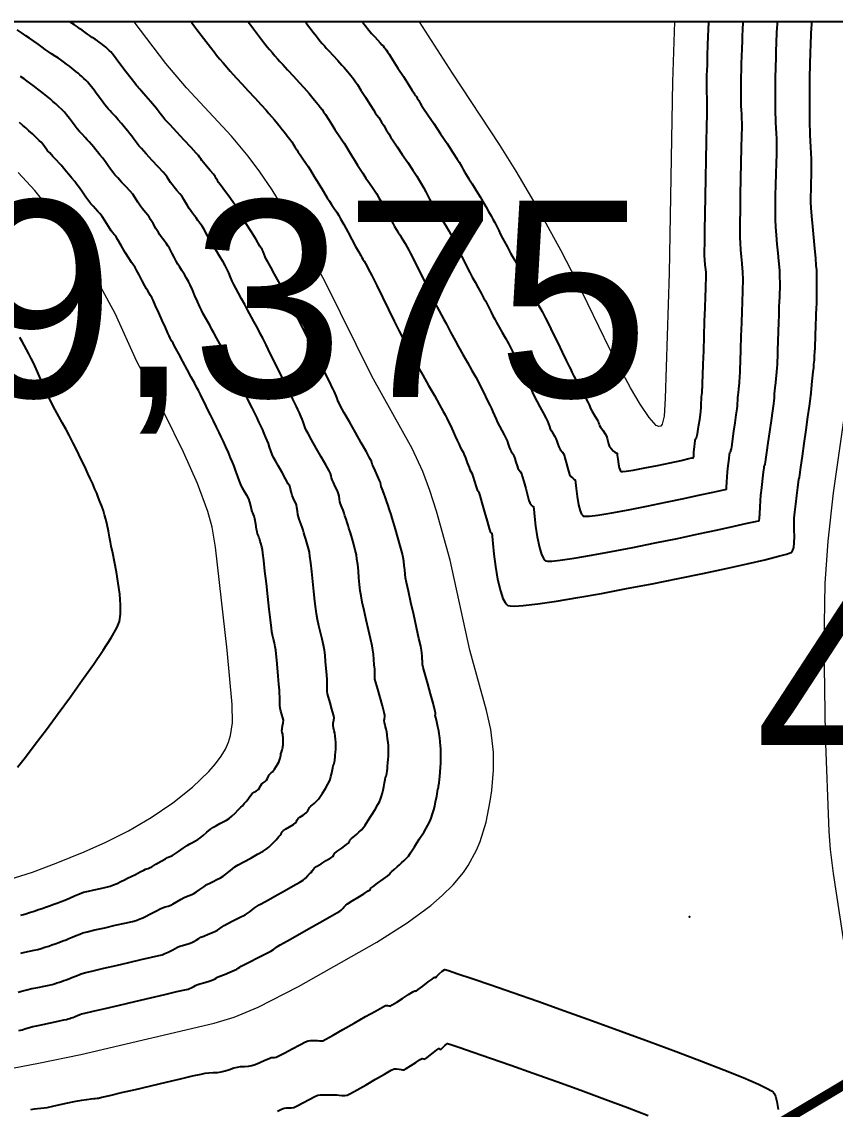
# Model space of a CAD drawing. Extents: x 27 to 849, y 0 to 853.
# Drawn here: x 245.1 to 329.2, y 740.1 to 852.5 of the extents above; entities that cross this region are included whole.
import ezdxf
from ezdxf.enums import TextEntityAlignment as Align

# ---------------------------------------------------------------- set-up
doc = ezdxf.new("R2010")
doc.units = 0
doc.header["$LTSCALE"] = 2
for name, color, linetype in [('ARQ - PORTAS E ESQUADRIAS 1-50', 2, 'Continuous'), ('Curva 1 m', 5, 'Continuous'), ('Curva Mestra', 1, 'Continuous'), ('REL_Ponto_Cotado_Altimetrico_P', 7, 'Continuous'), ('TXT - TEXTO 01', 142, 'Continuous')]:
    doc.layers.add(name, color=color, linetype=linetype)
doc.styles.add('ARIAL', font='arial.ttf')

msp = doc.modelspace()

# ---------------------------------------------------------------- linework, layer by layer
at = {"layer": 'ARQ - PORTAS E ESQUADRIAS 1-50', "elevation": 45}
msp.add_lwpolyline([(848.94, 852.52), (26.51, 852.52), (26.51, 7.38), (848.94, 7.38)], close=True, dxfattribs=at)
at = {"layer": 'ARQ - PORTAS E ESQUADRIAS 1-50', "const_width": 1}
msp.add_lwpolyline([(619.66, 64.96), (532.95, 53.73), (488.22, 57.38), (464.07, 66.69), (452.24, 74.7), (148.79, 382.23), (76.61, 469.9), (65.46, 493.56), (62.14, 582.82), (440.6, 808.53), (802.5, 491.86), (619.66, 64.96)], close=True, dxfattribs=at)
at = {"layer": 'Curva 1 m', "linetype": 'Continuous', "lineweight": -3}
for points, elevation in [([(244.76, 748.22), (245.1, 748.31), (245.48, 748.43), (245.87, 748.54), (246.21, 748.63), (246.59, 748.72), (247.26, 748.86), (248.05, 749.02), (248.83, 749.19), (249.43, 749.31), (249.71, 749.37), (249.86, 749.42), (250.04, 749.48), (250.19, 749.53), (250.35, 749.58), (250.52, 749.65), (250.68, 749.71), (250.85, 749.78), (251.07, 749.87), (251.26, 749.94), (251.61, 750.03), (252.46, 750.23), (253.69, 750.51), (255.17, 750.86), (256.78, 751.23), (258.39, 751.61), (259.87, 751.95), (261.1, 752.24), (261.94, 752.43), (262.27, 752.51), (262.42, 752.57), (262.58, 752.65), (262.72, 752.71), (262.86, 752.79), (263.03, 752.88), (263.18, 752.95), (263.48, 753.04), (264.01, 753.2), (264.54, 753.37), (264.84, 753.46), (264.99, 753.54), (265.16, 753.65), (265.3, 753.73), (265.55, 753.84), (266.03, 754.03), (266.59, 754.26), (267.06, 754.46), (267.31, 754.56), (267.45, 754.66), (267.61, 754.77), (267.76, 754.87), (268.04, 755.02), (268.65, 755.33), (269.43, 755.73), (270.2, 756.12), (270.81, 756.44), (271.09, 756.59), (271.22, 756.69), (271.37, 756.81), (271.5, 756.91), (271.8, 757.08), (272.54, 757.5), (273.57, 758.08), (274.73, 758.73), (275.9, 759.39), (276.92, 759.97), (277.66, 760.38), (277.96, 760.56), (278.09, 760.67), (278.22, 760.8), (278.3, 760.88), (278.37, 760.97), (278.44, 761.04), (278.5, 761.12), (278.56, 761.2), (278.75, 761.32), (279.22, 761.62), (279.82, 761.99), (280.42, 762.37), (280.89, 762.66), (281.08, 762.78), (281.13, 762.86), (281.17, 762.93), (281.38, 763.09), (281.86, 763.45), (282.43, 763.88), (282.92, 764.23), (283.12, 764.39), (283.15, 764.46), (283.19, 764.53), (283.3, 764.64), (283.57, 764.86), (283.88, 765.13), (284.13, 765.35), (284.34, 765.55), (284.59, 765.79), (284.84, 766.03), (285.04, 766.25), (285.26, 766.58), (285.67, 767.21), (286.16, 767.99), (286.66, 768.78), (287.05, 769.44), (287.27, 769.83), (287.41, 770.19), (287.54, 770.62), (287.66, 771.05), (287.76, 771.43), (287.86, 771.88), (287.97, 772.45), (288.06, 772.94), (288.1, 773.16), (288.12, 773.23), (288.14, 773.3), (288.17, 773.48), (288.22, 773.84), (288.26, 774.17), (288.29, 774.47), (288.33, 774.95), (288.37, 775.45), (288.4, 775.85), (288.41, 776.2), (288.41, 776.6), (288.41, 777), (288.4, 777.35), (288.37, 777.66), (288.33, 778.06), (288.29, 778.49), (288.24, 778.89), (288.19, 779.21), (288.1, 779.63), (287.98, 780.14), (287.87, 780.59), (287.82, 780.8), (287.84, 780.93), (287.86, 781.06), (287.79, 781.35), (287.59, 782.06), (287.33, 783.02), (287.04, 784.07), (286.78, 785.04), (286.58, 785.76), (286.5, 786.06), (286.49, 786.25), (286.49, 786.44), (286.48, 786.62), (286.46, 786.93), (286.43, 787.28), (286.4, 787.56), (286.32, 787.95), (286.13, 788.77), (285.88, 789.9), (285.6, 791.19), (285.31, 792.49), (285.05, 793.65), (284.86, 794.54), (284.76, 795.01), (284.71, 795.4), (284.67, 795.84), (284.62, 796.31), (284.58, 796.76), (284.52, 797.14), (284.41, 797.6), (284.21, 798.33), (283.96, 799.2), (283.71, 800.06), (283.5, 800.76), (283.38, 801.18), (283.25, 801.59), (283.1, 802.05), (282.95, 802.51), (282.82, 802.89), (282.67, 803.3), (282.49, 803.79), (282.32, 804.23), (282.24, 804.46), (282.21, 804.67), (282.17, 804.87), (282.07, 805.1), (281.86, 805.57), (281.62, 806.11), (281.41, 806.56), (281.31, 806.78), (281.27, 806.94), (281.22, 807.1), (281.07, 807.38), (280.7, 808.05), (280.17, 808.99), (279.56, 810.07), (278.96, 811.15), (278.42, 812.1), (278.04, 812.79), (277.87, 813.08), (277.8, 813.26), (277.73, 813.48), (277.66, 813.66), (277.58, 813.86), (277.47, 814.1), (277.37, 814.31), (277.26, 814.55), (277.11, 814.85), (276.98, 815.11), (276.82, 815.42), (276.46, 816.15), (275.96, 817.17), (275.36, 818.37), (274.74, 819.63), (274.14, 820.84), (273.62, 821.87), (273.25, 822.62), (273.08, 822.95), (272.95, 823.2), (272.8, 823.49), (272.64, 823.78), (272.51, 824.03), (272.35, 824.33), (272.04, 824.9), (271.64, 825.63), (271.21, 826.42), (270.81, 827.14), (270.5, 827.71), (270.35, 827.99), (270.25, 828.22), (270.13, 828.49), (270.02, 828.76), (269.91, 828.99), (269.7, 829.33), (269.3, 830), (268.79, 830.82), (268.29, 831.64), (267.89, 832.28), (267.71, 832.58), (267.62, 832.75), (267.51, 832.95), (267.42, 833.12), (267.26, 833.37), (266.97, 833.8), (266.64, 834.26), (266.39, 834.62), (266.15, 834.95), (265.86, 835.33), (265.59, 835.69), (265.43, 835.91), (265.31, 836.1), (265.18, 836.33), (265.06, 836.53), (264.88, 836.75), (264.55, 837.14), (264.17, 837.59), (263.85, 837.97), (263.68, 838.18), (263.57, 838.34), (263.45, 838.52), (263.35, 838.68), (263.12, 838.93), (262.59, 839.51), (261.88, 840.27), (261.12, 841.1), (260.41, 841.86), (259.88, 842.43), (259.65, 842.69), (259.53, 842.85), (259.39, 843.04), (259.29, 843.19), (259.19, 843.31), (259.08, 843.45), (258.99, 843.56), (258.78, 843.8), (258.37, 844.28), (257.89, 844.84), (257.47, 845.33), (257.27, 845.56), (257.16, 845.68), (257.03, 845.82), (256.92, 845.94), (256.75, 846.16), (256.38, 846.65), (255.88, 847.31), (255.33, 848.03), (254.83, 848.69), (254.45, 849.19), (254.28, 849.41), (254.16, 849.53), (254.01, 849.66), (253.88, 849.78), (253.75, 849.89), (253.6, 850.02), (253.46, 850.13), (253.29, 850.26), (253.08, 850.42), (252.89, 850.55), (252.66, 850.71), (252.36, 850.91), (252.09, 851.09), (251.88, 851.24), (251.61, 851.44), (251.33, 851.64), (251.09, 851.8), (250.83, 851.98), (250.51, 852.19), (250.24, 852.37), (250.12, 852.45), (250.07, 852.49), (250.02, 852.52)], 51), ([(262.58, 852.52), (262.61, 852.48), (262.7, 852.36), (262.88, 852.13), (263.18, 851.73), (263.63, 851.14), (264.11, 850.5), (264.57, 849.9), (264.95, 849.4), (265.22, 849.06), (265.52, 848.69), (265.88, 848.27), (266.26, 847.83), (266.62, 847.41), (266.94, 847.06), (267.27, 846.69), (267.81, 846.11), (268.47, 845.39), (269.17, 844.64), (269.82, 843.94), (270.33, 843.38), (270.63, 843.05), (270.9, 842.74), (271.2, 842.37), (271.52, 842), (271.8, 841.65), (272.01, 841.39), (272.25, 841.09), (272.52, 840.73), (272.78, 840.38), (272.98, 840.11), (273.14, 839.87), (273.32, 839.58), (273.5, 839.29), (273.66, 839.04), (273.86, 838.75), (274.14, 838.34), (274.44, 837.91), (274.68, 837.54), (274.92, 837.16), (275.31, 836.52), (275.79, 835.75), (276.26, 834.97), (276.65, 834.33), (276.88, 833.96), (277.1, 833.62), (277.37, 833.22), (277.63, 832.83), (277.85, 832.49), (278.04, 832.15), (278.37, 831.55), (278.77, 830.8), (279.2, 830.02), (279.58, 829.3), (279.87, 828.77), (280.01, 828.52), (280.12, 828.34), (280.24, 828.14), (280.35, 827.97), (280.47, 827.77), (280.62, 827.52), (280.74, 827.3), (280.9, 826.99), (281.26, 826.27), (281.77, 825.24), (282.36, 824.04), (282.99, 822.77), (283.59, 821.57), (284.1, 820.53), (284.47, 819.79), (284.64, 819.45), (284.77, 819.21), (284.93, 818.93), (285.07, 818.66), (285.18, 818.47), (285.28, 818.27), (285.4, 818.04), (285.5, 817.85), (285.66, 817.56), (286.03, 816.89), (286.55, 815.98), (287.13, 814.93), (287.73, 813.88), (288.26, 812.93), (288.65, 812.22), (288.85, 811.87), (289.01, 811.55), (289.2, 811.17), (289.38, 810.79), (289.54, 810.47), (289.68, 810.14), (289.88, 809.69), (290.1, 809.21), (290.28, 808.8), (290.4, 808.55), (290.53, 808.3), (290.69, 808.01), (290.82, 807.75), (290.95, 807.43), (291.13, 806.92), (291.31, 806.44), (291.4, 806.19), (291.5, 806.02), (291.6, 805.85), (291.7, 805.55), (291.88, 804.99), (292.06, 804.43), (292.16, 804.14), (292.25, 804), (292.34, 803.86), (292.44, 803.54), (292.65, 802.79), (292.92, 801.83), (293.18, 800.87), (293.39, 800.13), (293.48, 799.82), (293.56, 799.73), (293.63, 799.66), (293.68, 799.63), (293.7, 799.34), (293.77, 798.58), (293.88, 797.49), (294.04, 796.21), (294.26, 794.89), (294.55, 793.69), (294.82, 792.9), (295.05, 792.46), (295.23, 792.26), (295.31, 792.18), (295.37, 792.16), (295.56, 792.12), (296.01, 792.11), (296.91, 792.17), (298.43, 792.35), (300.34, 792.63), (302.56, 792.99), (305.01, 793.42), (307.6, 793.91), (310.26, 794.42), (312.92, 794.96), (315.48, 795.49), (317.89, 796), (320.05, 796.48), (321.88, 796.9), (323.32, 797.26), (324.12, 797.48), (324.5, 797.6), (324.64, 797.66), (324.67, 797.68), (324.72, 797.74), (324.8, 797.89), (324.88, 798.17), (324.94, 798.63), (324.96, 799.3), (324.94, 799.99), (324.92, 800.65), (324.94, 801.19), (325, 801.81), (325.1, 802.65), (325.2, 803.54), (325.3, 804.36), (325.37, 804.96), (325.39, 805.19), (325.42, 805.24), (325.44, 805.31), (325.46, 805.4), (325.5, 805.69), (325.61, 806.47), (325.77, 807.59), (325.96, 808.92), (326.16, 810.32), (326.35, 811.66), (326.5, 812.79), (326.62, 813.58), (326.66, 813.9), (326.67, 814.08), (326.68, 814.26), (326.71, 814.51), (326.76, 815.03), (326.83, 815.68), (326.9, 816.31), (326.94, 816.76), (326.97, 817.13), (327.01, 817.54), (327.04, 817.98), (327.06, 818.4), (327.09, 818.76), (327.1, 819.17), (327.12, 819.71), (327.14, 820.3), (327.15, 820.87), (327.17, 821.36), (327.19, 821.77), (327.21, 822.3), (327.23, 822.87), (327.25, 823.44), (327.27, 823.95), (327.28, 824.36), (327.28, 824.81), (327.28, 825.33), (327.27, 825.88), (327.26, 826.41), (327.25, 826.86), (327.21, 827.31), (327.15, 828.08), (327.06, 829.09), (326.95, 830.21), (326.85, 831.36), (326.76, 832.41), (326.69, 833.28), (326.66, 833.86), (326.66, 834.45), (326.67, 835.14), (326.69, 835.88), (326.71, 836.61), (326.73, 837.27), (326.73, 837.81), (326.72, 838.33), (326.69, 838.93), (326.66, 839.56), (326.62, 840.2), (326.59, 840.8), (326.58, 841.31), (326.56, 841.81), (326.55, 842.45), (326.54, 843.18), (326.54, 843.95), (326.53, 844.68), (326.53, 845.32), (326.53, 845.81), (326.54, 846.37), (326.55, 847.06), (326.57, 847.79), (326.59, 848.47), (326.6, 849.01), (326.61, 849.31), (326.62, 849.6), (326.63, 849.94), (326.64, 850.27), (326.65, 850.56), (326.67, 850.86), (326.69, 851.32), (326.71, 851.81), (326.74, 852.25), (326.75, 852.52)], 49), ([(268.48, 852.52), (268.51, 852.48), (268.59, 852.38), (268.76, 852.16), (269.04, 851.79), (269.45, 851.25), (269.86, 850.7), (270.22, 850.23), (270.46, 849.92), (270.69, 849.65), (270.96, 849.33), (271.24, 849), (271.51, 848.69), (271.75, 848.42), (272.06, 848.09), (272.56, 847.54), (273.16, 846.89), (273.75, 846.25), (274.24, 845.72), (274.52, 845.41), (274.77, 845.12), (275.07, 844.77), (275.35, 844.43), (275.56, 844.18), (275.73, 843.96), (275.92, 843.7), (276.12, 843.44), (276.28, 843.21), (276.47, 842.92), (276.78, 842.44), (277.13, 841.89), (277.44, 841.39), (277.64, 841.08), (277.82, 840.82), (278.03, 840.52), (278.24, 840.22), (278.41, 839.96), (278.57, 839.7), (278.83, 839.28), (279.14, 838.76), (279.47, 838.21), (279.79, 837.69), (280.06, 837.27), (280.33, 836.85), (280.66, 836.36), (281.03, 835.82), (281.39, 835.27), (281.73, 834.76), (282, 834.33), (282.27, 833.86), (282.59, 833.28), (282.92, 832.66), (283.22, 832.09), (283.47, 831.62), (283.62, 831.35), (283.78, 831.09), (283.96, 830.8), (284.15, 830.5), (284.31, 830.24), (284.48, 829.96), (284.7, 829.6), (284.91, 829.23), (285.09, 828.91), (285.26, 828.57), (285.59, 827.91), (286.03, 827.03), (286.52, 826.03), (287.02, 825.02), (287.47, 824.11), (287.82, 823.41), (288.01, 823.02), (288.21, 822.65), (288.46, 822.2), (288.71, 821.74), (288.94, 821.34), (289.09, 821.06), (289.24, 820.77), (289.41, 820.43), (289.58, 820.1), (289.74, 819.81), (289.91, 819.49), (290.24, 818.9), (290.68, 818.13), (291.15, 817.29), (291.61, 816.48), (292, 815.79), (292.25, 815.32), (292.47, 814.89), (292.74, 814.35), (293.01, 813.79), (293.27, 813.25), (293.49, 812.81), (293.62, 812.52), (293.77, 812.19), (293.94, 811.8), (294.11, 811.42), (294.27, 811.09), (294.46, 810.72), (294.71, 810.25), (294.96, 809.8), (295.12, 809.48), (295.24, 809.19), (295.36, 808.85), (295.47, 808.52), (295.56, 808.3), (295.68, 808.09), (295.83, 807.85), (295.95, 807.63), (296.04, 807.38), (296.16, 806.98), (296.29, 806.59), (296.37, 806.35), (296.48, 806.17), (296.63, 805.98), (296.74, 805.8), (296.82, 805.53), (296.98, 804.97), (297.17, 804.26), (297.36, 803.56), (297.51, 803.02), (297.59, 802.77), (297.69, 802.64), (297.82, 802.51), (297.88, 802.44), (297.94, 802.41), (297.99, 802.39), (298.01, 802.11), (298.08, 801.38), (298.19, 800.38), (298.35, 799.25), (298.58, 798.17), (298.8, 797.45), (299, 797.05), (299.14, 796.87), (299.22, 796.8), (299.27, 796.78), (299.44, 796.75), (299.87, 796.76), (300.72, 796.84), (302.18, 797.05), (303.98, 797.36), (306.04, 797.74), (308.26, 798.17), (310.57, 798.64), (312.85, 799.11), (315.04, 799.58), (317.03, 800), (318.73, 800.38), (320.06, 800.67), (320.93, 800.86), (321.23, 800.93), (321.32, 800.95), (321.33, 801.16), (321.36, 801.67), (321.4, 802.35), (321.45, 803.03), (321.49, 803.57), (321.53, 804.04), (321.6, 804.66), (321.68, 805.33), (321.75, 805.95), (321.81, 806.4), (321.83, 806.57), (321.86, 806.62), (321.89, 806.66), (321.92, 806.79), (321.96, 806.98), (322.01, 807.27), (322.11, 807.99), (322.25, 808.98), (322.41, 810.13), (322.57, 811.28), (322.72, 812.29), (322.82, 813.03), (322.86, 813.36), (322.88, 813.59), (322.89, 813.85), (322.9, 814.09), (322.93, 814.32), (322.97, 814.72), (323.02, 815.19), (323.07, 815.63), (323.1, 815.96), (323.13, 816.31), (323.16, 816.71), (323.19, 817.12), (323.21, 817.46), (323.22, 817.85), (323.25, 818.56), (323.28, 819.48), (323.31, 820.48), (323.34, 821.43), (323.36, 822.2), (323.38, 822.65), (323.39, 823.07), (323.41, 823.56), (323.43, 824.07), (323.45, 824.53), (323.46, 824.9), (323.46, 825.24), (323.46, 825.63), (323.45, 826.05), (323.44, 826.44), (323.43, 826.78), (323.4, 827.15), (323.34, 827.79), (323.26, 828.61), (323.18, 829.53), (323.1, 830.46), (323.03, 831.32), (322.99, 832.03), (322.99, 832.64), (322.99, 833.51), (323.01, 834.55), (323.04, 835.67), (323.07, 836.81), (323.09, 837.89), (323.12, 838.82), (323.13, 839.53), (323.14, 839.94), (323.12, 840.41), (323.1, 840.96), (323.07, 841.54), (323.04, 842.09), (323.02, 842.56), (323.01, 843.01), (323, 843.6), (322.99, 844.25), (322.99, 844.91), (322.98, 845.5), (322.98, 845.94), (322.99, 846.42), (323, 846.98), (323.02, 847.56), (323.03, 848.11), (323.05, 848.56), (323.06, 849.04), (323.08, 849.61), (323.1, 850.19), (323.11, 850.7), (323.13, 851.05), (323.14, 851.42), (323.17, 851.86), (323.19, 852.26), (323.2, 852.52)], 48), ([(274.39, 852.52), (274.41, 852.49), (274.48, 852.4), (274.62, 852.21), (274.86, 851.89), (275.2, 851.45), (275.5, 851.05), (275.7, 850.79), (275.9, 850.55), (276.13, 850.29), (276.36, 850.02), (276.56, 849.79), (276.83, 849.5), (277.26, 849.03), (277.75, 848.51), (278.17, 848.05), (278.41, 847.78), (278.58, 847.59), (278.78, 847.35), (278.96, 847.13), (279.1, 846.96), (279.26, 846.76), (279.43, 846.52), (279.58, 846.32), (279.77, 846.03), (280.14, 845.45), (280.6, 844.73), (281.06, 844), (281.44, 843.41), (281.62, 843.12), (281.79, 842.88), (281.98, 842.61), (282.14, 842.37), (282.27, 842.15), (282.49, 841.79), (282.76, 841.35), (283.02, 840.92), (283.24, 840.57), (283.48, 840.21), (283.89, 839.58), (284.41, 838.8), (284.97, 837.97), (285.49, 837.18), (285.91, 836.55), (286.15, 836.16), (286.36, 835.8), (286.59, 835.37), (286.83, 834.93), (287.05, 834.51), (287.23, 834.18), (287.41, 833.88), (287.63, 833.53), (287.86, 833.17), (288.08, 832.82), (288.27, 832.52), (288.47, 832.19), (288.71, 831.78), (288.98, 831.33), (289.23, 830.89), (289.44, 830.52), (289.62, 830.17), (289.88, 829.64), (290.2, 828.99), (290.54, 828.3), (290.87, 827.62), (291.17, 827.03), (291.39, 826.59), (291.63, 826.13), (291.93, 825.59), (292.25, 825.01), (292.56, 824.46), (292.82, 823.99), (293, 823.65), (293.18, 823.31), (293.38, 822.92), (293.59, 822.5), (293.79, 822.11), (293.97, 821.77), (294.16, 821.43), (294.43, 820.95), (294.75, 820.39), (295.08, 819.8), (295.39, 819.25), (295.65, 818.78), (295.89, 818.3), (296.22, 817.64), (296.6, 816.86), (296.98, 816.08), (297.32, 815.38), (297.58, 814.84), (297.71, 814.57), (297.81, 814.35), (297.92, 814.09), (298.04, 813.84), (298.14, 813.62), (298.31, 813.29), (298.62, 812.72), (298.97, 812.07), (299.27, 811.51), (299.42, 811.21), (299.52, 810.96), (299.62, 810.67), (299.71, 810.42), (299.83, 810.21), (300.01, 809.93), (300.18, 809.64), (300.3, 809.42), (300.4, 809.15), (300.49, 808.83), (300.58, 808.56), (300.75, 808.3), (300.96, 808.01), (301.13, 807.74), (301.22, 807.45), (301.35, 806.96), (301.5, 806.42), (301.62, 805.96), (301.7, 805.71), (301.85, 805.52), (302.04, 805.32), (302.14, 805.22), (302.22, 805.19), (302.3, 805.15), (302.33, 804.89), (302.39, 804.26), (302.49, 803.43), (302.64, 802.56), (302.8, 801.96), (302.95, 801.62), (303.06, 801.47), (303.12, 801.42), (303.17, 801.4), (303.33, 801.39), (303.76, 801.41), (304.62, 801.51), (306.06, 801.75), (307.8, 802.07), (309.7, 802.45), (311.66, 802.85), (313.53, 803.24), (315.21, 803.6), (316.56, 803.9), (317.47, 804.1), (317.8, 804.17), (317.86, 804.19), (317.92, 804.2), (317.94, 804.41), (317.97, 804.91), (318, 805.48), (318.04, 805.95), (318.07, 806.34), (318.13, 806.85), (318.19, 807.38), (318.24, 807.78), (318.26, 807.95), (318.31, 808.02), (318.36, 808.08), (318.38, 808.18), (318.43, 808.38), (318.47, 808.56), (318.51, 808.82), (318.59, 809.41), (318.7, 810.2), (318.83, 811.06), (318.94, 811.87), (319.02, 812.49), (319.07, 812.81), (319.08, 813.07), (319.1, 813.36), (319.11, 813.66), (319.13, 813.91), (319.16, 814.19), (319.19, 814.55), (319.23, 814.9), (319.26, 815.16), (319.28, 815.39), (319.3, 815.66), (319.32, 815.93), (319.33, 816.16), (319.35, 816.56), (319.37, 817.44), (319.41, 818.64), (319.46, 820), (319.5, 821.38), (319.54, 822.6), (319.57, 823.51), (319.58, 823.95), (319.6, 824.3), (319.61, 824.72), (319.63, 825.13), (319.64, 825.45), (319.64, 825.73), (319.64, 826.07), (319.63, 826.41), (319.62, 826.7), (319.59, 827.01), (319.54, 827.54), (319.48, 828.22), (319.41, 828.95), (319.36, 829.64), (319.33, 830.2), (319.33, 830.74), (319.34, 831.74), (319.36, 833.08), (319.39, 834.64), (319.42, 836.31), (319.46, 837.95), (319.49, 839.47), (319.52, 840.74), (319.54, 841.64), (319.54, 842.06), (319.53, 842.47), (319.5, 842.94), (319.48, 843.41), (319.46, 843.81), (319.45, 844.18), (319.45, 844.67), (319.44, 845.21), (319.44, 845.7), (319.44, 846.06), (319.45, 846.47), (319.46, 846.94), (319.47, 847.41), (319.48, 847.81), (319.49, 848.23), (319.52, 848.93), (319.54, 849.75), (319.57, 850.56), (319.59, 851.2), (319.6, 851.54), (319.62, 851.88), (319.64, 852.27), (319.65, 852.52)], 47), ([(280.29, 852.52), (280.3, 852.5), (280.35, 852.44), (280.45, 852.31), (280.61, 852.1), (280.81, 851.83), (280.95, 851.66), (281.08, 851.49), (281.24, 851.31), (281.38, 851.16), (281.56, 850.96), (281.85, 850.65), (282.13, 850.34), (282.3, 850.15), (282.42, 850.02), (282.55, 849.86), (282.65, 849.74), (282.77, 849.58), (282.89, 849.42), (283.05, 849.16), (283.44, 848.55), (283.96, 847.74), (284.53, 846.85), (285.05, 846.03), (285.44, 845.42), (285.61, 845.16), (285.69, 845.04), (285.78, 844.9), (285.87, 844.78), (285.96, 844.63), (286.11, 844.38), (286.27, 844.11), (286.41, 843.88), (286.62, 843.57), (287.06, 842.9), (287.67, 841.99), (288.36, 840.95), (289.04, 839.92), (289.65, 839), (290.1, 838.32), (290.3, 838), (290.43, 837.78), (290.57, 837.51), (290.72, 837.24), (290.84, 837.01), (291.01, 836.74), (291.29, 836.29), (291.63, 835.76), (291.96, 835.23), (292.23, 834.8), (292.45, 834.43), (292.73, 833.95), (293.04, 833.43), (293.34, 832.91), (293.6, 832.46), (293.79, 832.12), (293.97, 831.77), (294.17, 831.36), (294.38, 830.93), (294.58, 830.52), (294.76, 830.16), (294.95, 829.82), (295.25, 829.28), (295.61, 828.61), (296.01, 827.9), (296.38, 827.22), (296.7, 826.64), (296.92, 826.24), (297.17, 825.76), (297.46, 825.19), (297.76, 824.6), (298.03, 824.08), (298.21, 823.73), (298.4, 823.38), (298.63, 822.98), (298.86, 822.58), (299.05, 822.23), (299.22, 821.88), (299.56, 821.21), (299.99, 820.32), (300.48, 819.33), (300.95, 818.35), (301.37, 817.5), (301.67, 816.89), (301.79, 816.63), (301.86, 816.47), (301.94, 816.3), (302.01, 816.15), (302.16, 815.87), (302.47, 815.28), (302.87, 814.53), (303.27, 813.78), (303.59, 813.2), (303.72, 812.93), (303.8, 812.74), (303.87, 812.54), (304.01, 812.3), (304.26, 811.87), (304.52, 811.44), (304.66, 811.2), (304.7, 811.06), (304.75, 810.91), (304.8, 810.77), (304.92, 810.59), (305.14, 810.28), (305.37, 809.93), (305.53, 809.67), (305.6, 809.44), (305.67, 809.15), (305.74, 808.87), (305.81, 808.66), (306, 808.41), (306.25, 808.14), (306.4, 808.01), (306.51, 807.96), (306.61, 807.9), (306.64, 807.72), (306.68, 807.29), (306.75, 806.77), (306.84, 806.39), (306.92, 806.17), (306.99, 806.07), (307.02, 806.04), (307.06, 806.03), (307.2, 806.02), (307.57, 806.06), (308.29, 806.17), (309.47, 806.39), (310.8, 806.65), (312.11, 806.93), (313.25, 807.17), (314.05, 807.35), (314.36, 807.42), (314.45, 807.43), (314.53, 807.46), (314.54, 807.64), (314.56, 808.01), (314.58, 808.33), (314.61, 808.58), (314.64, 808.91), (314.68, 809.2), (314.7, 809.33), (314.76, 809.42), (314.82, 809.5), (314.86, 809.64), (314.92, 809.91), (314.97, 810.15), (315.01, 810.4), (315.08, 810.86), (315.16, 811.4), (315.23, 811.92), (315.27, 812.27), (315.3, 812.64), (315.32, 813.09), (315.34, 813.49), (315.35, 813.74), (315.37, 813.94), (315.4, 814.18), (315.42, 814.36), (315.43, 814.52), (315.44, 814.7), (315.45, 814.86), (315.46, 815.18), (315.49, 815.97), (315.53, 817.12), (315.57, 818.51), (315.62, 820.03), (315.67, 821.54), (315.71, 822.93), (315.75, 824.1), (315.78, 824.9), (315.79, 825.24), (315.8, 825.49), (315.81, 825.77), (315.82, 825.99), (315.82, 826.19), (315.81, 826.42), (315.81, 826.61), (315.78, 826.89), (315.74, 827.38), (315.69, 827.92), (315.66, 828.36), (315.66, 828.77), (315.68, 829.68), (315.7, 831), (315.73, 832.62), (315.76, 834.45), (315.8, 836.36), (315.83, 838.28), (315.87, 840.09), (315.9, 841.68), (315.92, 842.97), (315.94, 843.84), (315.94, 844.19), (315.93, 844.47), (315.92, 844.79), (315.91, 845.06), (315.9, 845.31), (315.9, 845.63), (315.89, 845.95), (315.89, 846.19), (315.9, 846.47), (315.91, 846.79), (315.91, 847.06), (315.93, 847.41), (315.95, 848.13), (315.98, 849.08), (316.01, 850.09), (316.04, 851.03), (316.07, 851.73), (316.08, 852.03), (316.09, 852.2), (316.1, 852.39), (316.1, 852.52)], 46), ([(244.71, 752.19), (245.19, 752.32), (245.6, 752.43), (246.11, 752.55), (246.74, 752.68), (247.38, 752.81), (247.91, 752.92), (248.22, 752.99), (248.45, 753.05), (248.71, 753.14), (248.97, 753.22), (249.19, 753.3), (249.42, 753.38), (249.68, 753.47), (249.94, 753.57), (250.17, 753.66), (250.41, 753.76), (250.73, 753.89), (251.05, 754.03), (251.33, 754.13), (251.69, 754.22), (252.47, 754.41), (253.56, 754.66), (254.83, 754.95), (256.15, 755.26), (257.41, 755.55), (258.49, 755.79), (259.25, 755.98), (259.59, 756.06), (259.88, 756.18), (260.2, 756.33), (260.48, 756.46), (260.69, 756.57), (260.94, 756.7), (261.19, 756.83), (261.41, 756.93), (261.68, 757.02), (262.03, 757.12), (262.38, 757.22), (262.65, 757.32), (262.87, 757.43), (263.12, 757.58), (263.37, 757.74), (263.59, 757.86), (263.9, 757.99), (264.34, 758.17), (264.79, 758.35), (265.09, 758.48), (265.3, 758.61), (265.54, 758.78), (265.78, 758.95), (265.99, 759.09), (266.32, 759.27), (266.91, 759.56), (267.58, 759.9), (268.16, 760.2), (268.49, 760.38), (268.68, 760.52), (268.89, 760.7), (269.11, 760.88), (269.3, 761.02), (269.63, 761.22), (270.33, 761.61), (271.24, 762.12), (272.23, 762.67), (273.14, 763.18), (273.83, 763.57), (274.15, 763.76), (274.4, 763.98), (274.66, 764.24), (274.83, 764.41), (274.98, 764.57), (275.11, 764.73), (275.22, 764.89), (275.34, 765.04), (275.56, 765.19), (276.02, 765.47), (276.56, 765.81), (277.02, 766.09), (277.23, 766.23), (277.32, 766.38), (277.41, 766.53), (277.66, 766.72), (278.15, 767.08), (278.63, 767.44), (278.87, 767.62), (278.94, 767.77), (279, 767.91), (279.17, 768.06), (279.46, 768.3), (279.71, 768.52), (279.93, 768.73), (280.18, 768.97), (280.39, 769.2), (280.56, 769.44), (280.86, 769.91), (281.24, 770.5), (281.61, 771.09), (281.9, 771.59), (282.07, 771.88), (282.17, 772.15), (282.27, 772.47), (282.36, 772.8), (282.43, 773.08), (282.5, 773.41), (282.59, 773.83), (282.65, 774.19), (282.69, 774.38), (282.73, 774.52), (282.78, 774.65), (282.8, 774.81), (282.84, 775.08), (282.87, 775.31), (282.89, 775.54), (282.92, 775.89), (282.95, 776.27), (282.97, 776.57), (282.97, 776.83), (282.98, 777.13), (282.97, 777.44), (282.97, 777.69), (282.94, 777.99), (282.9, 778.39), (282.85, 778.78), (282.81, 779.09), (282.74, 779.39), (282.65, 779.75), (282.57, 780.08), (282.54, 780.28), (282.56, 780.45), (282.6, 780.64), (282.61, 780.81), (282.54, 781.12), (282.35, 781.8), (282.11, 782.66), (281.87, 783.53), (281.68, 784.22), (281.59, 784.56), (281.58, 784.8), (281.58, 785.07), (281.57, 785.31), (281.56, 785.57), (281.52, 786.02), (281.48, 786.57), (281.43, 787.12), (281.38, 787.56), (281.29, 788), (281.13, 788.74), (280.92, 789.66), (280.68, 790.67), (280.46, 791.65), (280.27, 792.52), (280.15, 793.15), (280.07, 793.7), (280, 794.34), (279.93, 795.04), (279.87, 795.74), (279.8, 796.4), (279.73, 796.97), (279.67, 797.41), (279.55, 797.89), (279.4, 798.48), (279.22, 799.1), (279.05, 799.68), (278.9, 800.15), (278.81, 800.44), (278.72, 800.74), (278.61, 801.09), (278.49, 801.44), (278.39, 801.72), (278.29, 802.01), (278.16, 802.35), (278.04, 802.67), (277.96, 802.9), (277.91, 803.16), (277.87, 803.46), (277.82, 803.72), (277.7, 804.01), (277.49, 804.46), (277.29, 804.89), (277.17, 805.15), (277.11, 805.36), (277.06, 805.59), (277, 805.8), (276.85, 806.08), (276.5, 806.7), (276.03, 807.54), (275.51, 808.44), (275.03, 809.29), (274.67, 809.95), (274.49, 810.28), (274.38, 810.54), (274.27, 810.86), (274.16, 811.17), (274.06, 811.44), (273.94, 811.73), (273.78, 812.08), (273.62, 812.44), (273.48, 812.74), (273.32, 813.08), (273.11, 813.51), (272.88, 813.95), (272.69, 814.33), (272.52, 814.68), (272.19, 815.35), (271.76, 816.23), (271.27, 817.22), (270.77, 818.21), (270.33, 819.11), (269.98, 819.82), (269.77, 820.22), (269.57, 820.61), (269.33, 821.06), (269.07, 821.53), (268.83, 821.98), (268.62, 822.37), (268.41, 822.75), (268.12, 823.28), (267.79, 823.88), (267.47, 824.47), (267.19, 824.98), (267, 825.34), (266.84, 825.7), (266.66, 826.12), (266.47, 826.56), (266.28, 826.98), (266.11, 827.33), (265.91, 827.69), (265.6, 828.19), (265.25, 828.76), (264.9, 829.31), (264.62, 829.76), (264.46, 830.02), (264.33, 830.27), (264.17, 830.57), (264.02, 830.86), (263.88, 831.11), (263.71, 831.37), (263.5, 831.68), (263.28, 831.99), (263.11, 832.24), (262.94, 832.46), (262.74, 832.72), (262.55, 832.98), (262.39, 833.2), (262.23, 833.46), (262.03, 833.8), (261.83, 834.15), (261.65, 834.44), (261.42, 834.73), (261.12, 835.08), (260.82, 835.42), (260.61, 835.68), (260.45, 835.91), (260.28, 836.18), (260.11, 836.46), (259.95, 836.68), (259.69, 836.97), (259.19, 837.52), (258.57, 838.18), (257.95, 838.85), (257.44, 839.4), (257.18, 839.69), (257, 839.92), (256.8, 840.21), (256.6, 840.48), (256.45, 840.69), (256.26, 840.93), (256.04, 841.2), (255.85, 841.44), (255.67, 841.65), (255.37, 841.99), (255.04, 842.38), (254.75, 842.72), (254.56, 842.94), (254.4, 843.11), (254.21, 843.31), (254.02, 843.51), (253.86, 843.69), (253.67, 843.94), (253.32, 844.41), (252.88, 844.99), (252.45, 845.57), (252.09, 846.04), (251.89, 846.29), (251.71, 846.47), (251.5, 846.67), (251.28, 846.87), (251.09, 847.03), (250.9, 847.2), (250.67, 847.39), (250.44, 847.58), (250.24, 847.74), (250, 847.92), (249.7, 848.15), (249.38, 848.38), (249.1, 848.58), (248.86, 848.75), (248.53, 848.97), (248.16, 849.22), (247.81, 849.46), (247.51, 849.66), (247.19, 849.89), (246.77, 850.19), (246.31, 850.51), (245.87, 850.82), (245.5, 851.08), (245.11, 851.35), (244.61, 851.68)], 52), ([(244.98, 756.23), (245.4, 756.32), (245.88, 756.42), (246.36, 756.52), (246.73, 756.6), (247.07, 756.7), (247.47, 756.83), (247.86, 756.96), (248.19, 757.07), (248.53, 757.19), (248.92, 757.33), (249.32, 757.48), (249.65, 757.61), (249.94, 757.72), (250.3, 757.88), (250.69, 758.05), (251.07, 758.2), (251.4, 758.32), (251.84, 758.43), (252.64, 758.62), (253.65, 758.85), (254.74, 759.1), (255.74, 759.32), (256.51, 759.5), (256.91, 759.61), (257.22, 759.73), (257.58, 759.89), (257.94, 760.06), (258.24, 760.21), (258.58, 760.38), (258.99, 760.59), (259.38, 760.79), (259.64, 760.92), (259.9, 761), (260.21, 761.09), (260.47, 761.17), (260.74, 761.32), (261.15, 761.57), (261.57, 761.82), (261.87, 761.99), (262.1, 762.09), (262.37, 762.19), (262.65, 762.3), (262.87, 762.4), (263.14, 762.57), (263.5, 762.82), (263.89, 763.09), (264.22, 763.31), (264.5, 763.46), (264.87, 763.64), (265.25, 763.83), (265.61, 764.02), (265.88, 764.17), (266.17, 764.38), (266.5, 764.65), (266.82, 764.92), (267.1, 765.14), (267.44, 765.34), (268.03, 765.66), (268.74, 766.05), (269.44, 766.44), (270.02, 766.77), (270.34, 766.96), (270.61, 767.19), (270.92, 767.49), (271.19, 767.77), (271.36, 767.94), (271.5, 768.1), (271.65, 768.27), (271.78, 768.42), (271.89, 768.57), (272.01, 768.75), (272.12, 768.89), (272.35, 769.04), (272.76, 769.29), (273.17, 769.53), (273.39, 769.68), (273.48, 769.82), (273.56, 769.99), (273.65, 770.13), (273.83, 770.27), (274.15, 770.49), (274.46, 770.72), (274.63, 770.86), (274.69, 770.99), (274.75, 771.15), (274.82, 771.29), (274.95, 771.41), (275.13, 771.56), (275.29, 771.7), (275.44, 771.83), (275.61, 771.99), (275.75, 772.14), (275.89, 772.36), (276.16, 772.77), (276.46, 773.25), (276.72, 773.68), (276.86, 773.93), (276.95, 774.18), (277.04, 774.47), (277.11, 774.73), (277.17, 775.03), (277.23, 775.37), (277.28, 775.6), (277.32, 775.73), (277.37, 775.88), (277.41, 776.01), (277.43, 776.15), (277.45, 776.31), (277.47, 776.45), (277.49, 776.67), (277.52, 777.01), (277.53, 777.29), (277.54, 777.53), (277.54, 777.8), (277.53, 778.04), (277.51, 778.32), (277.47, 778.68), (277.43, 778.97), (277.37, 779.22), (277.29, 779.51), (277.25, 779.76), (277.28, 780.01), (277.34, 780.3), (277.36, 780.55), (277.29, 780.86), (277.13, 781.44), (276.94, 782.1), (276.77, 782.7), (276.69, 783.05), (276.66, 783.31), (276.66, 783.62), (276.66, 783.93), (276.65, 784.19), (276.63, 784.48), (276.6, 785), (276.55, 785.66), (276.49, 786.36), (276.43, 787.03), (276.36, 787.56), (276.26, 788.08), (276.12, 788.7), (275.96, 789.39), (275.8, 790.08), (275.65, 790.73), (275.54, 791.29), (275.47, 791.83), (275.37, 792.63), (275.27, 793.6), (275.16, 794.65), (275.05, 795.67), (274.95, 796.58), (274.87, 797.28), (274.82, 797.67), (274.72, 798.07), (274.59, 798.55), (274.45, 799.04), (274.32, 799.45), (274.25, 799.69), (274.16, 799.97), (274.06, 800.28), (273.97, 800.55), (273.87, 800.8), (273.76, 801.08), (273.68, 801.33), (273.63, 801.58), (273.58, 801.93), (273.52, 802.3), (273.46, 802.57), (273.37, 802.8), (273.25, 803.05), (273.12, 803.31), (273.03, 803.53), (272.95, 803.83), (272.86, 804.19), (272.77, 804.49), (272.63, 804.76), (272.34, 805.27), (271.98, 805.91), (271.6, 806.56), (271.29, 807.12), (271.1, 807.48), (270.97, 807.79), (270.84, 808.15), (270.7, 808.54), (270.58, 808.91), (270.46, 809.22), (270.32, 809.55), (270.14, 809.96), (269.95, 810.39), (269.76, 810.82), (269.59, 811.17), (269.41, 811.56), (269.16, 812.05), (268.89, 812.59), (268.63, 813.11), (268.41, 813.56), (268.23, 813.93), (267.96, 814.46), (267.65, 815.09), (267.32, 815.77), (266.99, 816.43), (266.69, 817.02), (266.46, 817.48), (266.2, 817.98), (265.88, 818.58), (265.54, 819.22), (265.21, 819.83), (264.93, 820.35), (264.73, 820.71), (264.54, 821.07), (264.31, 821.48), (264.07, 821.91), (263.84, 822.33), (263.65, 822.69), (263.48, 823.06), (263.25, 823.59), (262.98, 824.2), (262.72, 824.8), (262.49, 825.32), (262.32, 825.67), (262.12, 826.01), (261.89, 826.39), (261.63, 826.79), (261.4, 827.16), (261.22, 827.47), (261.04, 827.78), (260.84, 828.17), (260.63, 828.56), (260.46, 828.9), (260.34, 829.1), (260.18, 829.35), (259.99, 829.63), (259.83, 829.85), (259.67, 830.06), (259.5, 830.29), (259.34, 830.5), (259.2, 830.74), (258.95, 831.16), (258.66, 831.65), (258.4, 832.09), (258.23, 832.36), (258.08, 832.55), (257.89, 832.77), (257.7, 832.99), (257.54, 833.18), (257.36, 833.46), (257.09, 833.88), (256.81, 834.32), (256.55, 834.68), (256.28, 835), (255.86, 835.44), (255.4, 835.93), (254.99, 836.37), (254.7, 836.69), (254.49, 836.96), (254.25, 837.29), (254.01, 837.64), (253.79, 837.95), (253.62, 838.19), (253.41, 838.46), (253.16, 838.77), (252.91, 839.07), (252.71, 839.31), (252.51, 839.55), (252.28, 839.82), (252.05, 840.09), (251.85, 840.31), (251.62, 840.56), (251.34, 840.86), (251.05, 841.17), (250.81, 841.44), (250.6, 841.71), (250.31, 842.09), (250, 842.51), (249.71, 842.9), (249.49, 843.17), (249.23, 843.44), (248.91, 843.74), (248.58, 844.04), (248.3, 844.29), (248.01, 844.54), (247.66, 844.83), (247.32, 845.11), (247.02, 845.35), (246.75, 845.56), (246.4, 845.82), (246.01, 846.11), (245.64, 846.38), (245.32, 846.61), (244.95, 846.86)], 53), ([(244.97, 760.16), (245.25, 760.22), (245.49, 760.29), (245.88, 760.41), (246.35, 760.56), (246.82, 760.72), (247.19, 760.84), (247.54, 760.97), (247.95, 761.11), (248.38, 761.27), (248.79, 761.42), (249.14, 761.56), (249.52, 761.71), (250, 761.92), (250.52, 762.14), (251.03, 762.35), (251.47, 762.51), (251.96, 762.64), (252.57, 762.78), (253.23, 762.91), (253.81, 763.04), (254.22, 763.15), (254.55, 763.28), (254.93, 763.44), (255.32, 763.63), (255.69, 763.8), (256, 763.96), (256.37, 764.14), (256.83, 764.37), (257.3, 764.62), (257.68, 764.81), (257.87, 764.9), (258, 764.94), (258.15, 764.99), (258.28, 765.03), (258.51, 765.15), (258.95, 765.41), (259.47, 765.72), (259.92, 765.98), (260.15, 766.11), (260.31, 766.18), (260.5, 766.25), (260.66, 766.32), (260.87, 766.46), (261.28, 766.74), (261.76, 767.07), (262.19, 767.36), (262.45, 767.53), (262.71, 767.67), (263.02, 767.82), (263.28, 767.96), (263.49, 768.12), (263.83, 768.39), (264.22, 768.72), (264.6, 769.03), (264.91, 769.25), (265.19, 769.43), (265.54, 769.61), (265.9, 769.8), (266.24, 769.98), (266.52, 770.16), (266.8, 770.4), (267.13, 770.7), (267.46, 771.03), (267.73, 771.3), (267.89, 771.47), (268.08, 771.68), (268.28, 771.91), (268.45, 772.11), (268.59, 772.32), (268.75, 772.55), (268.91, 772.73), (269.11, 772.87), (269.35, 773), (269.54, 773.13), (269.66, 773.31), (269.78, 773.55), (269.89, 773.73), (270.04, 773.84), (270.23, 773.97), (270.38, 774.09), (270.48, 774.28), (270.57, 774.51), (270.64, 774.66), (270.75, 774.77), (270.87, 774.87), (270.99, 774.97), (271.1, 775.09), (271.2, 775.24), (271.38, 775.52), (271.56, 775.81), (271.66, 775.98), (271.73, 776.18), (271.78, 776.39), (271.81, 776.52), (271.84, 776.68), (271.87, 776.82), (271.92, 777), (272, 777.23), (272.04, 777.37), (272.06, 777.48), (272.07, 777.59), (272.09, 777.77), (272.1, 778.01), (272.11, 778.2), (272.1, 778.38), (272.09, 778.52), (272.07, 778.7), (272.05, 778.85), (272, 779.05), (271.96, 779.24), (271.99, 779.41), (272.04, 779.71), (272.1, 780.03), (272.12, 780.3), (272.06, 780.56), (271.96, 780.9), (271.85, 781.25), (271.78, 781.55), (271.75, 781.87), (271.74, 782.28), (271.74, 782.71), (271.73, 783.06), (271.71, 783.41), (271.66, 784.05), (271.59, 784.85), (271.52, 785.71), (271.45, 786.52), (271.39, 787.18), (271.34, 787.56), (271.28, 787.9), (271.19, 788.29), (271.09, 788.7), (271, 789.09), (270.93, 789.43), (270.88, 789.84), (270.78, 790.67), (270.66, 791.79), (270.51, 793.09), (270.36, 794.44), (270.22, 795.72), (270.1, 796.81), (270.01, 797.59), (269.96, 797.94), (269.9, 798.19), (269.81, 798.5), (269.73, 798.78), (269.68, 798.95), (269.64, 799.09), (269.58, 799.24), (269.54, 799.38), (269.46, 799.57), (269.4, 799.77), (269.34, 800.05), (269.26, 800.58), (269.16, 801.12), (269.11, 801.42), (269.04, 801.57), (268.96, 801.74), (268.89, 801.9), (268.84, 802.11), (268.75, 802.47), (268.65, 802.86), (268.55, 803.18), (268.39, 803.49), (268.15, 803.9), (267.9, 804.31), (267.71, 804.68), (267.57, 805.02), (267.4, 805.5), (267.21, 806.04), (267.02, 806.56), (266.85, 807), (266.67, 807.44), (266.43, 807.98), (266.17, 808.56), (265.92, 809.13), (265.7, 809.6), (265.49, 810.04), (265.21, 810.61), (264.89, 811.25), (264.58, 811.88), (264.31, 812.41), (264.13, 812.78), (263.95, 813.14), (263.75, 813.55), (263.54, 813.98), (263.33, 814.39), (263.15, 814.74), (262.95, 815.13), (262.6, 815.78), (262.18, 816.57), (261.73, 817.41), (261.32, 818.17), (261, 818.75), (260.84, 819.05), (260.72, 819.28), (260.57, 819.54), (260.43, 819.81), (260.31, 820.04), (260.17, 820.33), (259.92, 820.9), (259.59, 821.64), (259.24, 822.43), (258.91, 823.16), (258.65, 823.73), (258.52, 824.01), (258.4, 824.22), (258.25, 824.46), (258.1, 824.7), (257.97, 824.91), (257.8, 825.22), (257.52, 825.75), (257.2, 826.35), (256.93, 826.85), (256.8, 827.1), (256.72, 827.22), (256.63, 827.36), (256.54, 827.47), (256.42, 827.63), (256.3, 827.79), (256.13, 828.07), (255.78, 828.67), (255.36, 829.38), (255, 829.98), (254.82, 830.27), (254.72, 830.41), (254.59, 830.56), (254.48, 830.69), (254.33, 830.91), (254.04, 831.36), (253.69, 831.89), (253.37, 832.38), (253.15, 832.69), (252.95, 832.92), (252.7, 833.19), (252.44, 833.45), (252.23, 833.69), (252.02, 833.97), (251.71, 834.4), (251.36, 834.89), (251.03, 835.35), (250.78, 835.69), (250.55, 835.99), (250.25, 836.36), (249.95, 836.72), (249.71, 837.02), (249.57, 837.19), (249.43, 837.35), (249.28, 837.53), (249.14, 837.69), (248.97, 837.87), (248.65, 838.21), (248.29, 838.6), (247.96, 838.96), (247.75, 839.19), (247.6, 839.39), (247.42, 839.63), (247.25, 839.86), (247.09, 840.06), (246.89, 840.26), (246.57, 840.56), (246.19, 840.92), (245.82, 841.26), (245.5, 841.54), (245.2, 841.8), (244.85, 842.11)], 54), ([(244.64, 775.44), (245.46, 776.49), (246.47, 777.82), (247.62, 779.34), (248.85, 781), (250.1, 782.71), (251.33, 784.43), (252.48, 786.06), (253.49, 787.56), (254.32, 788.84), (254.9, 789.85), (255.19, 790.5), (255.29, 791.28), (255.29, 792.25), (255.2, 793.34), (255.05, 794.49), (254.86, 795.63), (254.66, 796.68), (254.48, 797.59), (254.33, 798.29), (254.25, 798.71), (254.16, 799.24), (254.03, 799.86), (253.9, 800.5), (253.76, 801.08), (253.64, 801.54), (253.51, 801.95), (253.34, 802.42), (253.16, 802.91), (252.98, 803.38), (252.82, 803.78), (252.64, 804.2), (252.41, 804.73), (252.16, 805.29), (251.92, 805.83), (251.7, 806.29), (251.51, 806.69), (251.26, 807.2), (250.98, 807.77), (250.69, 808.35), (250.42, 808.89), (250.18, 809.36), (249.96, 809.79), (249.65, 810.36), (249.29, 811.01), (248.91, 811.71), (248.54, 812.39), (248.22, 813), (247.96, 813.51), (247.68, 814.1), (247.36, 814.82), (247.02, 815.59), (246.7, 816.32), (246.43, 816.93), (246.24, 817.34), (246.04, 817.72), (245.81, 818.17), (245.56, 818.63), (245.32, 819.07), (245.11, 819.45), (244.87, 819.86)], 56), ([(246.02, 740.05), (246.39, 740.12), (246.71, 740.15), (247.06, 740.18), (247.38, 740.22), (247.69, 740.28), (248.3, 740.41), (249.06, 740.57), (249.83, 740.74), (250.48, 740.88), (250.88, 740.96), (251.29, 741.02), (251.8, 741.09), (252.26, 741.15), (252.51, 741.18), (252.67, 741.2), (252.86, 741.22), (253.02, 741.24), (253.35, 741.32), (254.18, 741.51), (255.38, 741.8), (256.83, 742.14), (258.41, 742.51), (260.01, 742.89), (261.49, 743.23), (262.73, 743.52), (263.62, 743.72), (264.03, 743.81), (264.42, 743.85), (264.87, 743.87), (265.32, 743.89), (265.7, 743.94), (266.09, 744.04), (266.55, 744.2), (266.99, 744.35), (267.36, 744.45), (267.7, 744.49), (268.11, 744.51), (268.51, 744.54), (268.86, 744.59), (269.2, 744.71), (269.69, 744.92), (270.21, 745.14), (270.64, 745.33), (270.86, 745.42), (271.02, 745.44), (271.2, 745.44), (271.36, 745.46), (271.64, 745.59), (272.26, 745.91), (273.04, 746.32), (273.81, 746.73), (274.42, 747.04), (274.69, 747.17), (274.88, 747.19), (275.08, 747.18), (275.24, 747.18), (275.47, 747.18), (275.66, 747.18), (275.84, 747.17), (276.03, 747.15), (276.2, 747.16), (276.51, 747.33), (277.26, 747.74), (278.28, 748.33), (279.45, 748.99), (280.62, 749.66), (281.64, 750.24), (282.37, 750.65), (282.67, 750.81), (282.87, 750.8), (283.02, 750.78), (283.1, 750.76), (283.18, 750.75), (283.37, 750.87), (283.84, 751.16), (284.44, 751.54), (285.05, 751.93), (285.51, 752.22), (285.7, 752.34), (285.77, 752.32), (285.83, 752.3), (286.04, 752.45), (286.52, 752.81), (287.1, 753.24), (287.5, 753.54), (287.7, 753.7), (287.77, 753.75), (287.78, 753.75), (287.79, 753.75), (287.81, 753.74), (287.84, 753.72), (287.88, 753.7), (287.99, 753.83), (288.24, 754.1), (288.55, 754.37), (288.82, 754.52), (289.19, 754.42), (290.16, 754.1), (291.64, 753.6), (293.57, 752.94), (295.85, 752.14), (298.41, 751.24), (301.18, 750.26), (304.07, 749.23), (307.01, 748.16), (309.92, 747.1), (312.72, 746.06), (315.33, 745.07), (317.67, 744.16), (319.66, 743.35), (321.24, 742.67), (322.14, 742.24), (322.58, 741.99), (322.75, 741.86), (322.8, 741.81), (322.87, 741.7), (322.99, 741.42), (323.14, 740.9), (323.27, 740.05)], 49), ([(271.5, 739.9), (271.91, 740.09), (272.19, 740.2), (272.42, 740.22), (272.69, 740.23), (272.97, 740.23), (273.19, 740.27), (273.53, 740.42), (274.13, 740.74), (274.8, 741.1), (275.38, 741.41), (275.69, 741.55), (275.93, 741.58), (276.21, 741.58), (276.46, 741.58), (276.69, 741.58), (277.01, 741.57), (277.35, 741.57), (277.63, 741.57), (277.88, 741.55), (278.18, 741.52), (278.47, 741.51), (278.71, 741.53), (279.06, 741.7), (279.76, 742.1), (280.68, 742.62), (281.66, 743.19), (282.57, 743.72), (283.25, 744.11), (283.56, 744.27), (283.81, 744.27), (284.09, 744.23), (284.28, 744.2), (284.43, 744.17), (284.58, 744.15), (284.8, 744.28), (285.27, 744.57), (285.81, 744.92), (286.27, 745.21), (286.48, 745.34), (286.61, 745.3), (286.73, 745.26), (286.98, 745.43), (287.47, 745.81), (287.96, 746.18), (288.2, 746.35), (288.29, 746.3), (288.38, 746.25), (288.53, 746.4), (288.82, 746.69), (289.09, 746.87), (289.44, 746.76), (290.36, 746.46), (291.75, 745.99), (293.54, 745.37), (295.63, 744.64), (297.94, 743.82), (300.39, 742.95), (302.88, 742.04), (305.35, 741.14), (307.69, 740.26), (309.82, 739.45)], 48)]:
    msp.add_lwpolyline(points, dxfattribs=dict(at, elevation=elevation))
at = {"layer": 'Curva Mestra', "lineweight": 0}
for points, elevation in [([(231.53, 741.91), (246.82, 744.83), (251.19, 745.76), (264.96, 748.97), (267.02, 749.61), (269.53, 750.65), (273.69, 752.79), (281.77, 757.35), (284.93, 759.34), (287.37, 761.16), (288.55, 762.18), (289.68, 763.3), (290.74, 764.57), (291.23, 765.28), (292.1, 766.87), (292.47, 767.77), (293.08, 769.78), (293.51, 771.94), (293.66, 773.03), (293.83, 775.13), (293.83, 777.01), (293.57, 779.34), (293.11, 781.31), (291.41, 787.56), (289.37, 796.87), (287.95, 801.93), (287.25, 804.07), (286.52, 806.02), (285.45, 808.41), (281.26, 815.88), (276.39, 825.69), (273.7, 830.65), (270.96, 835.13), (269.67, 837.01), (268.47, 838.61), (266.74, 840.68), (262.12, 845.69), (259.98, 848.19), (256.68, 852.52)], 50), ([(312.55, 852.52), (312.35, 846.31), (311.99, 826.53), (311.58, 813.56), (311.47, 811.73), (311.29, 810.92), (311.13, 810.71), (310.92, 810.66), (310.65, 810.79), (309.92, 811.61), (309.01, 812.98), (308.02, 814.66), (305.88, 818.68), (302.44, 825.69), (300.83, 828.83), (298.14, 833.73), (296.19, 837.07), (294.45, 839.84), (289.59, 847.19), (286.19, 852.52)], 45), ([(243.76, 763.84), (246.19, 764.61), (248.62, 765.51), (251.54, 766.7), (253.77, 767.71), (256.1, 768.88), (258.44, 770.24), (260.68, 771.75), (262.71, 773.37), (264.42, 775), (265.12, 775.8), (265.69, 776.58), (266.13, 777.32), (266.45, 778.04), (266.67, 778.73), (266.87, 780.05), (266.81, 781.94), (266.32, 787.56), (265.11, 798.2), (264.75, 800.27), (264.32, 801.87), (263.25, 804.78), (261.81, 808.03), (259.84, 812.01), (256.96, 817.39), (254.72, 822.36), (253.26, 825.09), (251.41, 828.19), (249.76, 830.69), (247.94, 833.19), (246.43, 835.06), (244.7, 836.94)], 55), ([(330.46, 814.44), (328.96, 803.81), (328.39, 798.81), (328.11, 794.44), (327.98, 788.19), (328.12, 778.81), (328.51, 768.81), (328.66, 766.94), (328.95, 764.44), (330.21, 756.31)], 50)]:
    msp.add_lwpolyline(points, dxfattribs=dict(at, elevation=elevation)).dxf.unprotected_set("ltscale", 0)
at = {"layer": 'REL_Ponto_Cotado_Altimetrico_P'}
msp.add_point((314.09, 759.97), dxfattribs=at)

# ---------------------------------------------------------------- texts
at = {"layer": 'TXT - TEXTO 01', "style": 'ARIAL'}
for s, p in [('59,375', (266.55, 807.62)), ('48,228', (364.3, 767.03))]:
    msp.add_text(s, height=20.32, dxfattribs=at).set_placement(p, align=Align.BOTTOM_CENTER)

doc.saveas('drawing.dxf')
